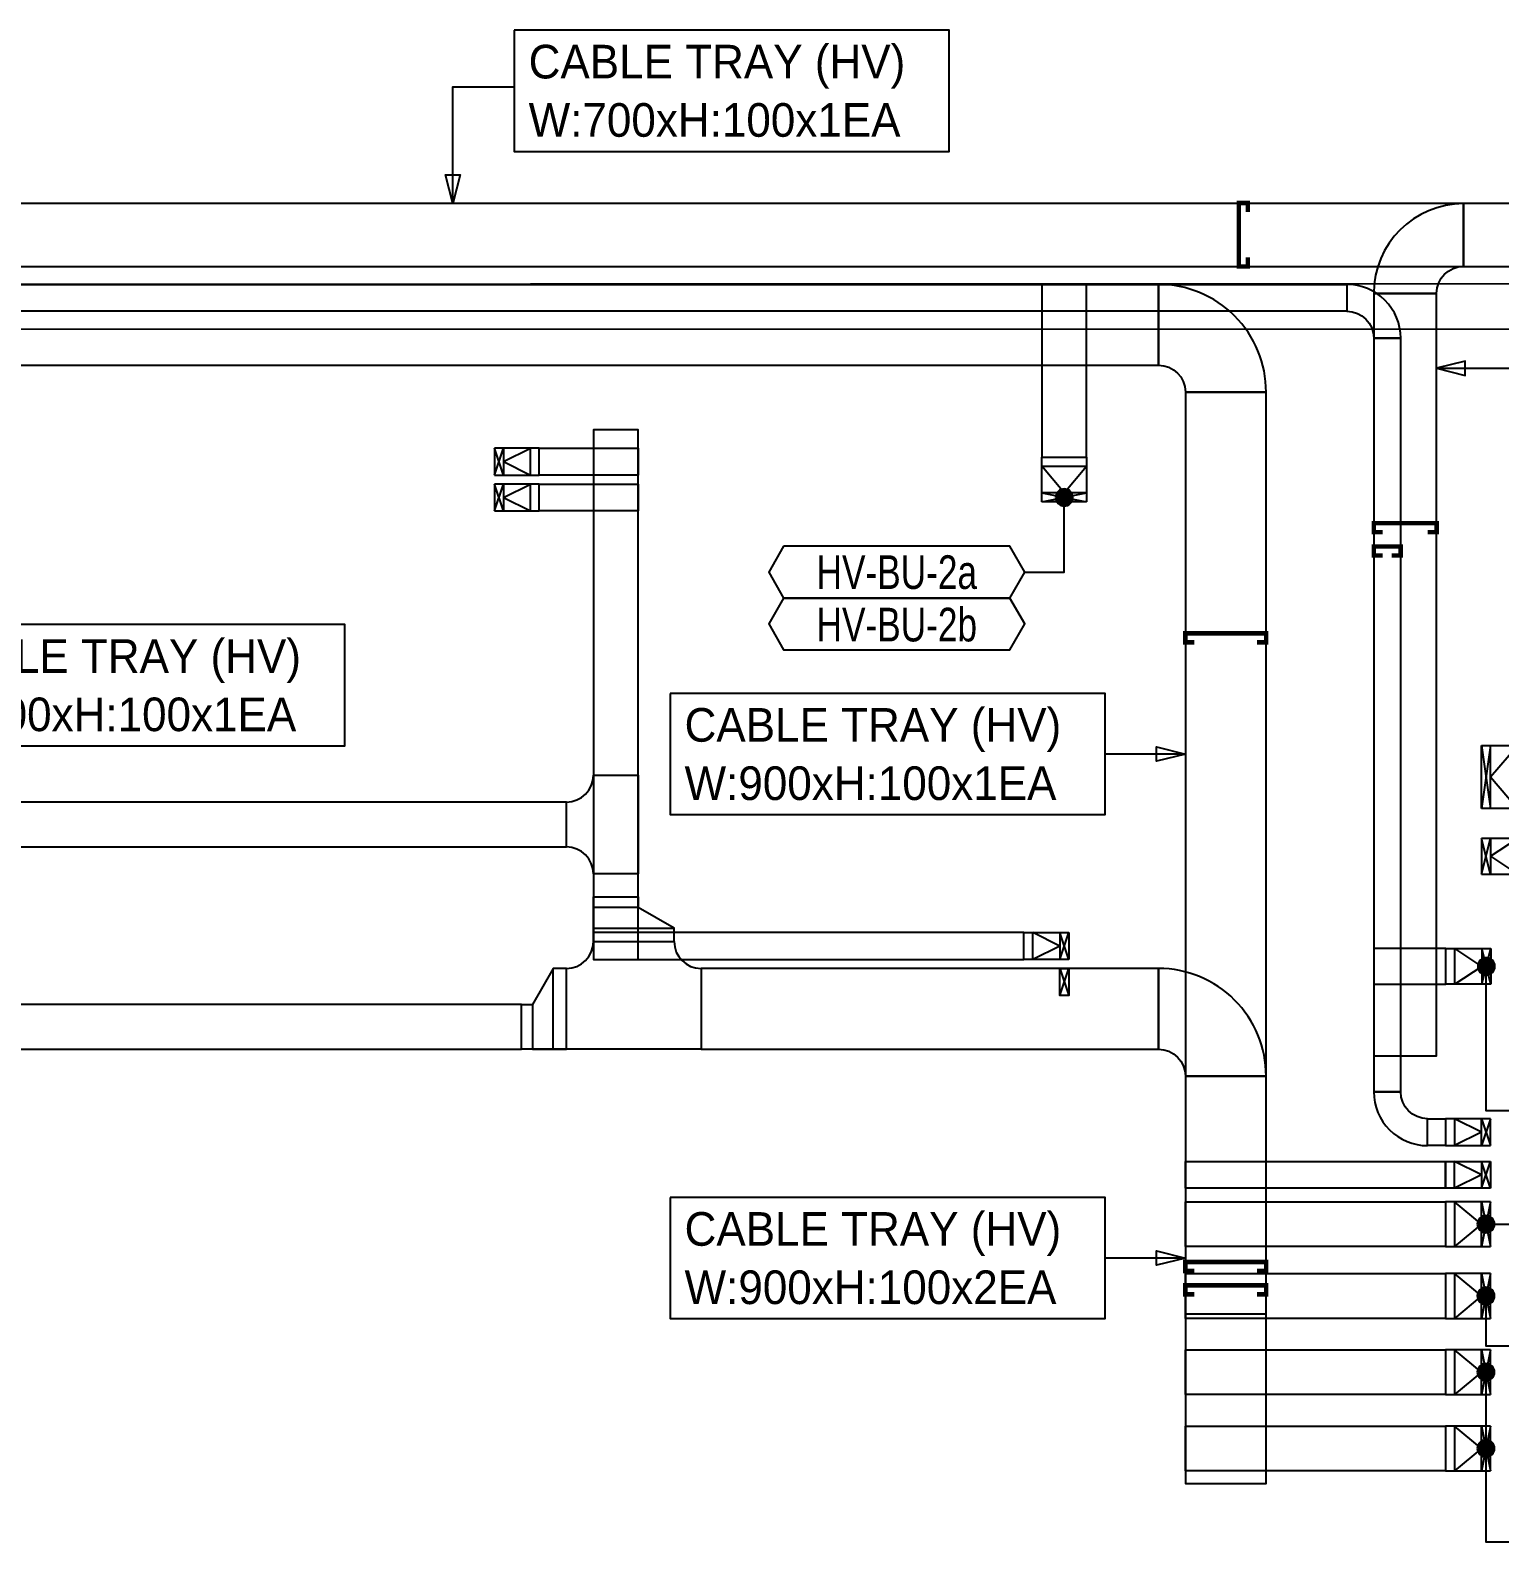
# Model space of a CAD drawing. Header units: millimetres. Extents: x 28900 to 374841, y -351975 to 849955.
# Drawn here: x 305876 to 322254, y -318865 to -302017 of the extents above; entities that cross this region are included whole.
import ezdxf
from ezdxf.enums import TextEntityAlignment as Align

# ---------------------------------------------------------------- set-up
doc = ezdxf.new("R2010")
doc.units = ezdxf.units.MM
doc.header["$LTSCALE"] = 150
for name, color, linetype in [('-----26 Electrical Cable Tray_HV_B', 2, 'Continuous'), ('-----26 Electrical Cable Tray_HV_IT', 4, 'Continuous'), ('-----26 Electrical Cable Tray_HV_N', 30, 'Continuous'), ('-----26 Electrical Cable Tray_HV_UT A', 1, 'Continuous'), ('-----26 Electrical Cable Tray_HV_UT B', 71, 'Continuous'), ('-----26 Electrical Cable Tray_HV_발전기 B', 103, 'Continuous'), ('-----99 Cable Schedule', 2, 'Continuous')]:
    doc.layers.add(name, color=color, linetype=linetype)
doc.styles.add('ELEC', font='Dotum.ttf')

# ---------------------------------------------------------------- blocks, each defined once
blk = doc.blocks.new('A$550585017316')
at = {"color": 0}
for p, q in [((400, 300), (0, 300)), ((0, 300), (0, 0)), ((500, 300), (400, 300)), ((500, 0), (500, 300)), ((0, 0), (400, 0)), ((400, 0), (500, 0))]:
    blk.add_line(p, q, dxfattribs=at)
at = {"color": 8}
for p, q in [((100, 0), (0, 300)), ((0, 0), (100, 300)), ((100, 150), (400, 300)), ((100, 300), (100, 0)), ((400, 0), (400, 300)), ((100, 150), (400, 0))]:
    blk.add_line(p, q, dxfattribs=at)
blk = doc.blocks.new('A$C9a0ab699')
h = blk.add_hatch(color=0)
edge = h.paths.add_edge_path()
edge.add_arc((64.00719340983778, 64.00719340983778), 64.0071934098378, 720.0000000000341, 1080.000000000034, ccw=False)
at = {"color": 0}
blk.add_circle((64.00719340983778, 64.00719340983778), 64.0071934098378, dxfattribs=at)
blk = doc.blocks.new('A$529866197279')
at = {"color": 0}
for p, q in [((0, 400), (0, 500)), ((0, 500), (700, 500)), ((0, 0), (0, 400)), ((700, 500), (700, 400)), ((700, 400), (700, 0)), ((700, 0), (0, 0))]:
    blk.add_line(p, q, dxfattribs=at)
at = {"color": 8}
for p, q in [((350, 100), (0, 400)), ((0, 400), (700, 400)), ((350, 100), (700, 400)), ((700, 100), (0, 100)), ((0, 100), (700, 0)), ((0, 0), (700, 100))]:
    blk.add_line(p, q, dxfattribs=at)
blk = doc.blocks.new('A$527511562058')
at = {"color": 0}
for p, q in [((0, 400), (400, 400)), ((0, 0), (0, 400)), ((400, 400), (500, 400)), ((500, 400), (500, 0)), ((400, 0), (0, 0)), ((500, 0), (400, 0))]:
    blk.add_line(p, q, dxfattribs=at)
at = {"color": 8}
for p, q in [((100, 400), (0, 0)), ((0, 400), (100, 0)), ((100, 200), (400, 400)), ((100, 0), (100, 400)), ((400, 400), (400, 0)), ((100, 200), (400, 0))]:
    blk.add_line(p, q, dxfattribs=at)
blk = doc.blocks.new('A$595823492043')
at = {"color": 0}
for p, q in [((0, 0), (0, 500)), ((0, 500), (100, 500)), ((100, 500), (500, 500)), ((500, 500), (500, 0)), ((100, 0), (0, 0)), ((500, 0), (100, 0))]:
    blk.add_line(p, q, dxfattribs=at)
at = {"color": 8}
for p, q in [((400, 250), (100, 500)), ((100, 0), (100, 500)), ((400, 500), (400, 0)), ((400, 0), (500, 500)), ((500, 0), (400, 500)), ((400, 250), (100, 0))]:
    blk.add_line(p, q, dxfattribs=at)

msp = doc.modelspace()

# ---------------------------------------------------------------- linework, layer by layer
at = {"layer": '-----26 Electrical Cable Tray_HV_IT'}
for points, elevation in [([(297749.9992095312, -305349.9993575361), (325150.0000000169, -305345.2385897431), (325150.0000000169, -304845.2385897431), (297749.9992095312, -304849.9993575361)], -4.651746739477625e-09), ([(317650.0000000185, -306774.9999285681), (317650.0000000187, -304849.9993575357), (317150.0000000187, -304849.9993575357), (317150.0000000185, -306774.9999285681)], 1.216980267409144e-08)]:
    msp.add_lwpolyline(points, close=True, dxfattribs=dict(at, elevation=elevation))
at = {"layer": '-----26 Electrical Cable Tray_HV_N', "color": 1}
for points, elevation in [([(311270.9355610269, -302017.1114988264), (311270.9355610269, -303367.1114988264), (316116.9549631663, -303367.1114988264), (316116.9549631663, -302017.1114988264)], 1.426652702584248e-09), ([(304536.3294338654, -308642.5641816902), (304536.3294338654, -309992.5641816902), (309382.3488360047, -309992.5641816902), (309382.3488360047, -308642.5641816902)], -3.247652379101226e-10), ([(313008.7953646383, -309409.9977556338), (313008.7953646383, -310759.9977556338), (317854.8147667777, -310759.9977556338), (317854.8147667777, -309409.9977556338)], -3.247652379101226e-10), ([(313008.7953646383, -315028.193284907), (313008.7953646383, -316378.193284907), (317854.8147667777, -316378.193284907), (317854.8147667777, -315028.193284907)], -3.247652379101226e-10)]:
    msp.add_lwpolyline(points, close=True, dxfattribs=dict(at, elevation=elevation))
for points, elevation in [([(310585.9541725353, -303949.9993575271), (310505.9541725353, -303629.9993575271), (310665.9541725353, -303629.9993575271), (310585.9541725353, -303949.9993575271), (310585.9545314522, -302646.831117912), (311270.9355610269, -302646.831117912)], 1.426652702584248e-09), ([(321550.000000013, -305784.5923993567), (321870.000000013, -305864.5923993567), (321870.000000013, -305704.5923993567), (321550.000000013, -305784.5923993567), (327890.1467128016, -305784.5903328443)], -3.247652379101226e-10), ([(318750.0000000123, -310084.9981145506), (318430.0000000123, -310164.9981145506), (318430.0000000123, -310004.9981145506), (318750.0000000123, -310084.9981145506), (317854.8147667777, -310084.9978679999)], -3.247652379101226e-10), ([(318750.0000000123, -315703.1936438238), (318430.0000000123, -315783.1936438238), (318430.0000000123, -315623.1936438238), (318750.0000000123, -315703.1936438238), (317854.8147667777, -315703.1933972732)], -3.247652379101226e-10)]:
    msp.add_lwpolyline(points, dxfattribs=dict(at, elevation=elevation))
at = {"layer": '-----26 Electrical Cable Tray_HV_UT A'}
for points, elevation in [([(312652.6960907326, -310320.7324213055), (312652.6960907326, -306470.5679925214), (312152.6960907326, -306470.5679925214), (312152.6960907326, -310320.7324213055)], -3.247652379101226e-10), ([(311550.0000000134, -306675.0006424092), (312652.6960907326, -306675.0006424091), (312652.6960907326, -306975.0006424091), (311550.0000000134, -306975.0006424092)], -6.88579567825687e-10), ([(311852.6960907326, -310620.7324213055), (295850.0000000148, -310620.7324213055), (295850.0000000148, -311120.7324213055), (311852.6960907326, -311120.7324213055)], -3.247652379101226e-10), ([(312652.6960907326, -312375.0006424492), (312652.6960907326, -311420.7324213055), (312152.6960907326, -311420.7324213055), (312152.6960907326, -312375.0006424492)], -3.247652379101226e-10), ([(316950.0000000187, -312075.0006424492), (312152.6960907326, -312075.0006424492), (312152.6960907326, -312375.0006424492), (316950.0000000187, -312375.0006424492)], 1.2533617004007e-08)]:
    msp.add_lwpolyline(points, close=True, dxfattribs=dict(at, elevation=elevation))
at = {"layer": '-----26 Electrical Cable Tray_HV_UT A', "elevation": -3.247652379101226e-10}
msp.add_lwpolyline([(312152.6960907326, -310320.7324213055), (312652.6960907326, -310320.7324213055), (312652.6960907326, -310320.7324213055), (312652.6960907326, -311420.7324213055), (312152.6960907326, -311420.7324213055, 0.414213562373095), (311852.6960907326, -311120.7324213055), (311852.6960907326, -310620.7324213055), (311852.6960907326, -310620.7324213055, 0.414213562373095)], format="xyb", close=True, dxfattribs=at)
at = {"layer": '-----26 Electrical Cable Tray_HV_UT B'}
for points, elevation in [([(318450.000000013, -304849.9993575357), (275150.0000000174, -304849.9993575357), (275150.0000000174, -305749.9993575357), (318450.000000013, -305749.9993575357)], 3.98239967885409e-09), ([(283116.1786661169, -304849.9993575354), (320550.0000000131, -304849.9993575357), (320550.0000000131, -305149.9993575357), (283116.1786661169, -305149.9993575354)], -3.247652379101226e-10), ([(320850.0000000131, -305449.9993575362), (320850.000000013, -313850.0000000043), (321150.000000013, -313850.0000000043), (321150.0000000131, -305449.9993575362)], -3.247652379101226e-10), ([(318750.000000013, -306049.9993575357), (318750.0000000117, -316325.0006424618), (319650.0000000117, -316325.0006424618), (319650.000000013, -306049.9993575357)], -3.247652379101226e-10), ([(312652.6960907326, -311675.000642448), (312652.6960907326, -306470.5679925214), (312152.6960907326, -306470.5679925214), (312152.6960907326, -311675.000642448)], -3.247652379101226e-10), ([(311550.0000000134, -307075.0006424092), (312652.6960907326, -307075.0006424092), (312652.6960907326, -307375.0006424092), (311550.0000000134, -307375.0006424092)], -6.88579567825687e-10), ([(318450.000000013, -312475.0006424492), (313352.69609073, -312475.000642448), (313352.69609073, -313375.000642448), (318450.000000013, -313375.0006424492)], -3.247652379101226e-10), ([(317350.0000000187, -312475.0006424492), (317450.0000000187, -312475.0006424492), (317450.0000000187, -312775.0006424492), (317350.0000000187, -312775.0006424492)], 1.2533617004007e-08), ([(311352.69609073, -312875.000642448), (298372.6008587918, -312875.000642448), (298372.6008587918, -313375.000642448), (311352.69609073, -313375.000642448)], -3.247652379101226e-10), ([(318750.000000013, -313675.0006424492), (318750.0000000117, -318215.5975802736), (319650.0000000117, -318215.5975802736), (319650.000000013, -313675.0006424492)], -3.247652379101226e-10), ([(321450.000000013, -314150.0000000043), (321650.00000002, -314150.0000000042), (321650.00000002, -314450.0000000042), (321450.000000013, -314450.0000000043)], -3.247652379101226e-10), ([(318750.0000000119, -314625.0006424614), (321650.00000002, -314625.0006424616), (321650.00000002, -314925.0006424616), (318750.0000000119, -314925.0006424614)], -3.247652379101226e-10), ([(321650.00000002, -315575.0006424617), (318750.000000013, -315575.0006424618), (318750.000000013, -315075.0006424618), (321650.00000002, -315075.0006424617)], -3.247652379101226e-10), ([(321650.00000002, -316375.0000000055), (318750.000000013, -316375.0000000056), (318750.000000013, -315875.0000000056), (321650.00000002, -315875.0000000055)], -3.247652379101226e-10), ([(321650.00000002, -317225.0000000055), (318750.000000013, -317225.0000000056), (318750.000000013, -316725.0000000056), (321650.00000002, -316725.0000000055)], -3.247652379101226e-10), ([(321650.00000002, -318075.000000003), (318750.000000013, -318075.0000000031), (318750.000000013, -317575.0000000031), (321650.00000002, -317575.000000003)], -3.247652379101226e-10)]:
    msp.add_lwpolyline(points, close=True, dxfattribs=dict(at, elevation=elevation))
for points, elevation in [([(318450.000000013, -305749.9993575357), (318450.000000013, -305749.9993575357, -0.414213562373095), (318750.000000013, -306049.9993575357), (318750.000000013, -306049.9993575357), (319650.000000013, -306049.9993575357, 0.4142135623731661), (318450.000000013, -304849.9993575357)], 3.98239967885409e-09), ([(320550.0000000131, -305149.9993575362), (320550.0000000131, -305149.9993575362, -0.414213562373095), (320850.0000000131, -305449.9993575362), (320850.0000000131, -305449.9993575362), (321150.0000000131, -305449.9993575362, 0.4142135623731519), (320550.0000000131, -304849.9993575362)], -3.247652379101226e-10), ([(313352.69609073, -312475.000642448), (313352.69609073, -313375.000642448), (313352.69609073, -313375.000642448), (311852.69609073, -313375.000642448), (311852.69609073, -312475.000642448, 0.414213562373095), (312152.69609073, -312175.000642448), (313052.69609073, -312175.000642448), (313052.69609073, -312175.000642448, 0.414213562373095)], -3.247652379101226e-10), ([(318450.000000013, -313375.0006424492), (318450.000000013, -313375.0006424492, -0.414213562373095), (318750.000000013, -313675.0006424492), (318750.000000013, -313675.0006424492), (319650.000000013, -313675.0006424492, 0.4142135623731661), (318450.000000013, -312475.0006424492)], -3.247652379101226e-10), ([(321450.000000013, -314150.0000000043), (321450.000000013, -314150.0000000043, -0.414213562373095), (321150.000000013, -313850.0000000043), (321150.000000013, -313850.0000000043), (320850.000000013, -313850.0000000043, 0.4142135623731519), (321450.000000013, -314450.0000000043)], -3.247652379101226e-10)]:
    msp.add_lwpolyline(points, format="xyb", close=True, dxfattribs=dict(at, elevation=elevation))
at = {"layer": '-----26 Electrical Cable Tray_HV_UT B', "ltscale": 7.5, "const_width": 50, "elevation": -3.247652379101226e-10}
for points in [[(320950.0000000131, -307872.1610986807), (320850.0000000131, -307872.1610986807), (320850.0000000131, -307772.1610986807), (321150.0000000131, -307772.1610986807), (321150.0000000131, -307872.1610986807), (321050.0000000131, -307872.1610986807)], [(318850.0000000127, -308840.0958101025), (318750.0000000127, -308840.0958101025), (318750.0000000127, -308740.0958101025), (319650.000000013, -308740.0958101025), (319650.000000013, -308840.0958101025), (319550.000000013, -308840.0958101025)], [(318850.0000000127, -315847.5919574348), (318750.0000000127, -315847.5919574348), (318750.0000000127, -315747.5919574348), (319650.000000013, -315747.5919574348), (319650.000000013, -315847.5919574348), (319550.000000013, -315847.5919574348)], [(318850.0000000128, -316107.4134230043), (318750.0000000128, -316107.4134230043), (318750.0000000128, -316007.4134230043), (319650.0000000132, -316007.4134230043), (319650.0000000132, -316107.4134230043), (319550.0000000132, -316107.4134230043)]]:
    msp.add_lwpolyline(points, dxfattribs=at)
at = {"layer": '-----26 Electrical Cable Tray_HV_UT B'}
for points, elevation in [([(312152.69609073, -312175.000642448), (312152.69609073, -311675.000642448), (312652.69609073, -311675.000642448), (312652.69609073, -311794.3995354741), (312152.69609073, -311794.3995354741), (312152.69609073, -312027.3569970692), (313052.69609073, -312027.3569970692), (312652.69609073, -311794.3995354741), (312152.69609073, -311794.3995354741), (312152.69609073, -312175.000642448), (313052.69609073, -312175.000642448), (313052.69609073, -312027.3569970692)], -3.247652379101226e-10), ([(311852.69609073, -313375.000642448), (311352.69609073, -313375.000642448), (311352.69609073, -312875.000642448), (311472.0949837562, -312875.000642448), (311472.0949837562, -313375.000642448), (311705.0524453513, -313375.000642448), (311705.0524453513, -312475.000642448), (311472.0949837562, -312875.000642448), (311472.0949837562, -313375.000642448), (311852.69609073, -313375.000642448), (311852.69609073, -312475.000642448), (311705.0524453513, -312475.000642448)], -3.247652379101226e-10), ([(317350.0000000187, -312775.0006424492), (317450.0000000187, -312475.0006424492)], 1.2533617004007e-08), ([(317350.0000000187, -312475.0006424492), (317450.0000000187, -312775.0006424492)], 1.2533617004007e-08)]:
    msp.add_lwpolyline(points, dxfattribs=dict(at, elevation=elevation))
at = {"layer": '-----26 Electrical Cable Tray_HV_발전기 B', "ltscale": 7.5, "const_width": 50}
for points, elevation in [([(319446.239413863, -304549.9993575271), (319446.239413863, -304649.9993575271), (319346.239413863, -304649.9993575271), (319346.239413863, -303943.3284327309), (319446.239413863, -303943.3284327309), (319446.239413863, -304043.3284327309)], 1.662562630008679e-08), ([(320950.000000013, -307612.3396331111), (320850.000000013, -307612.3396331111), (320850.000000013, -307512.3396331111), (321550.000000013, -307512.3396331111), (321550.000000013, -307612.3396331111), (321450.000000013, -307612.3396331111)], -3.247652379101226e-10)]:
    msp.add_lwpolyline(points, dxfattribs=dict(at, elevation=elevation))
at = {"layer": '-----26 Electrical Cable Tray_HV_발전기 B'}
for points, elevation in [([(350249.9992610207, -304649.9993575271), (350249.9992610207, -303949.9993575271), (277961.611120954, -303949.9993575271), (277961.611120954, -304649.9993575271)], 1.426652702584248e-09), ([(350999.9992610207, -304649.9993575271), (350999.9992610207, -303949.9993575271), (321850.000000013, -303949.9993575357), (321850.000000013, -304649.9993575357)], 1.426652702584248e-09), ([(320850.0000000131, -304949.9993575357), (320850.000000013, -313450.0006424616), (321550.000000013, -313450.0006424616), (321550.000000013, -304949.9993575357)], -3.247652379101226e-10), ([(320852.0000000083, -312651.3339757916), (321654.0000000119, -312651.3339757916), (321654.0000000119, -312251.3339757916), (320852.0000000083, -312251.3339757916)], -3.247652379101226e-10)]:
    msp.add_lwpolyline(points, close=True, dxfattribs=dict(at, elevation=elevation))
at = {"layer": '-----26 Electrical Cable Tray_HV_발전기 B', "elevation": -3.247652379101226e-10}
msp.add_lwpolyline([(321850.000000013, -304649.9993575357), (321850.000000013, -303949.9993575357, 0.4142135623730951), (320850.000000013, -304949.9993575357), (321550.000000013, -304949.9993575357, -0.4142135623730951)], format="xyb", close=True, dxfattribs=at)
at = {"layer": '-----99 Cable Schedule', "color": 1}
msp.add_line((322100.00000002, -315325.0006424616), (322537.7780429727, -315325.0006424616), dxfattribs=at)
for points, elevation in [([(316962.2219570661, -308057.2145673985), (317400.0000000187, -308057.2145673985), (317400.0000000187, -307224.9999285681)], 1.216980267409144e-08), ([(322841.7780429671, -314061.0486146272), (322104.0000000118, -314061.0486146271), (322104.0000000119, -312451.3339757916)], -3.247652379101226e-10), ([(322100.00000002, -316125.0000000055), (322100.00000002, -316680.0006424722), (322537.7780429727, -316680.0006424722)], -3.247652379101226e-10), ([(322100.00000002, -316975.0000000055), (322100.00000002, -318865.1824741042), (322537.7780429727, -318865.1824741041)], -3.247652379101226e-10)]:
    msp.add_lwpolyline(points, dxfattribs=dict(at, elevation=elevation))
at = {"layer": '-----99 Cable Schedule', "color": 1, "elevation": 1.216980267409144e-08}
for points in [[(314272.9428340649, -307768.4645673968), (314106.232943853, -308057.2145673985), (314272.9428340675, -308345.964567402), (316795.5120668428, -308345.964567402), (316962.2219570661, -308057.2145673985), (316795.5120668402, -307768.4645673968)], [(314272.9428340675, -308345.964567402), (314106.2329438556, -308634.7145674038), (314272.9428340701, -308923.4645674073), (316795.5120668453, -308923.4645674073), (316962.2219570687, -308634.7145674038), (316795.5120668428, -308345.964567402)]]:
    msp.add_lwpolyline(points, close=True, dxfattribs=at)

# ---------------------------------------------------------------- block references
at = {"layer": '-----26 Electrical Cable Tray_HV_B', "rotation": 270}
msp.add_blockref('A$529866197279', (322050.0000000278, -309990.1424152003), dxfattribs=at)
at = {"layer": '-----26 Electrical Cable Tray_HV_B', "xscale": -1, "rotation": 180}
msp.add_blockref('A$527511562058', (322050.0000000213, -311025.0000000042), dxfattribs=at)
at = {"layer": '-----26 Electrical Cable Tray_HV_IT', "rotation": 270}
msp.add_blockref('A$595823492043', (317150.0000000185, -306774.9999285681), dxfattribs=at)
at = {"layer": '-----26 Electrical Cable Tray_HV_UT A'}
msp.add_blockref('A$550585017316', (311050.0000000134, -306975.0006424092), dxfattribs=at)
at = {"layer": '-----26 Electrical Cable Tray_HV_UT A', "xscale": -1}
msp.add_blockref('A$550585017316', (317450.0000000187, -312375.0006424492), dxfattribs=at)
at = {"layer": '-----26 Electrical Cable Tray_HV_UT B'}
msp.add_blockref('A$550585017316', (311050.0000000134, -307375.0006424092), dxfattribs=at)
at = {"layer": '-----26 Electrical Cable Tray_HV_UT B', "rotation": 180}
msp.add_blockref('A$550585017316', (322150.00000002, -314150.0000000042), dxfattribs=at)
at = {"layer": '-----26 Electrical Cable Tray_HV_UT B', "xscale": -1}
msp.add_blockref('A$550585017316', (322150.00000002, -314925.0006424616), dxfattribs=at)
at = {"layer": '-----26 Electrical Cable Tray_HV_UT B', "xscale": -1, "rotation": 180}
for p in [(321650.00000002, -315075.0006424617), (321650.00000002, -315875.0000000055), (321650.00000002, -316725.0000000055), (321650.00000002, -317575.000000003)]:
    msp.add_blockref('A$595823492043', p, dxfattribs=at)
at = {"layer": '-----26 Electrical Cable Tray_HV_발전기 B', "rotation": 180}
msp.add_blockref('A$527511562058', (322154.0000000119, -312251.3339757916), dxfattribs=at)
at = {"layer": '-----99 Cable Schedule', "color": 1, "xscale": -1.5, "yscale": 1.5, "zscale": 1.5}
for p, rotation in [((317496.0107901336, -307128.9891384534), 90.00000000000159), ((322200.0107901266, -312355.3231856769), 90.00000000000159), ((322003.9892099053, -315421.0114325765), 270), ((322003.9892099053, -316221.0107901202), 270), ((322003.9892099053, -317071.0107901202), 270), ((322003.9892099053, -317921.0107901178), 270)]:
    msp.add_blockref('A$C9a0ab699', p, dxfattribs=dict(at, rotation=rotation))

# ---------------------------------------------------------------- texts
at = {"layer": '-----26 Electrical Cable Tray_HV_UT A', "style": 'ELEC'}
for s, p in [('CABLE TRAY (HV)', (304696.3294338654, -308992.5641816902)), ('W:500xH:100x1EA', (304696.3294338654, -309642.5641816902))]:
    msp.add_text(s, height=375, dxfattribs=at).set_placement(p, align=Align.MIDDLE_LEFT)
at = {"layer": '-----26 Electrical Cable Tray_HV_UT B', "style": 'ELEC'}
for s, p in [('CABLE TRAY (HV)', (313168.7953646383, -309759.9977556338)), ('W:900xH:100x1EA', (313168.7953646383, -310409.9977556338)), ('CABLE TRAY (HV)', (313168.7953646383, -315378.193284907)), ('W:900xH:100x2EA', (313168.7953646383, -316028.193284907))]:
    msp.add_text(s, height=375, dxfattribs=at).set_placement(p, align=Align.MIDDLE_LEFT)
at = {"layer": '-----26 Electrical Cable Tray_HV_발전기 B', "style": 'ELEC'}
for s, p in [('CABLE TRAY (HV)', (311430.9355610269, -302367.1114988264, 1.286788008789316e-09)), ('W:700xH:100x1EA', (311430.9355610269, -303017.1114988264, 1.286788008789316e-09))]:
    msp.add_text(s, height=375, dxfattribs=at).set_placement(p, align=Align.MIDDLE_LEFT)
at = {"layer": '-----99 Cable Schedule', "style": 'ELEC', "width": 0.8}
for s, p in [('HV-BU-2a', (315534.2274504539, -308057.2145673994, 1.210406050603372e-08)), ('HV-BU-2b', (315534.2274504565, -308634.7145674046, 1.210406050603372e-08))]:
    msp.add_text(s, height=375, dxfattribs=at).set_placement(p, align=Align.MIDDLE)

doc.saveas('drawing.dxf')
